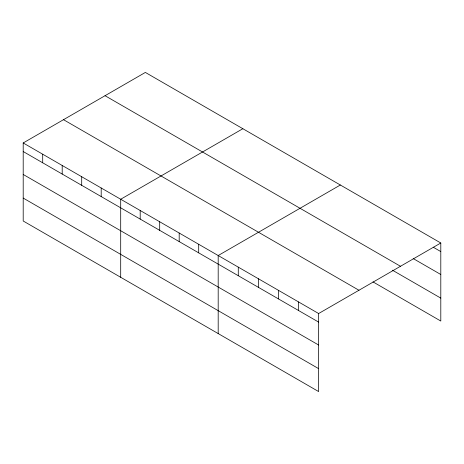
<?xml version="1.0" encoding="UTF-8"?>
<svg xmlns="http://www.w3.org/2000/svg" width="464" height="464" viewBox="0 0 464 464"><rect width="100%" height="100%" fill="white"/><g stroke="black" fill="none" stroke-linecap="round" stroke-linejoin="round"><path stroke-width="0.7" d="M318.64 345.03L318.64 313.531L23.2 142.958L23.2 220.997L318.64 391.57L318.64 345.03L23.2 174.458M372.998 281.892L440.8 321.042L440.8 243.003L145.36 72.43L23.2 142.958M242.852 128.719L120.698 199.247L120.698 277.286M340.35 185.008L218.19 255.536L218.19 333.575M318.64 313.531L440.8 243.003M433.266 247.231L440.8 251.581M413.175 258.552L440.8 274.502M105.044 95.706L400.49 266.278M392.457 270.21L440.8 298.12M63.51 119.689L358.956 290.255M23.2 151.537L318.64 322.109M23.2 198.076L318.64 368.648M298.549 301.931L298.549 310.509M278.464 290.336L278.464 298.909M258.373 278.736L258.373 287.315M238.281 267.136L238.281 275.715M198.691 244.279L198.691 252.857M179.191 233.021L179.191 241.599M159.691 221.763L159.691 230.341M140.198 210.505L140.198 219.083M101.198 187.99L101.198 196.568M81.699 176.732L81.699 185.31M62.199 165.474L62.199 174.052M42.7 154.216L42.7 162.794"/></g></svg>
